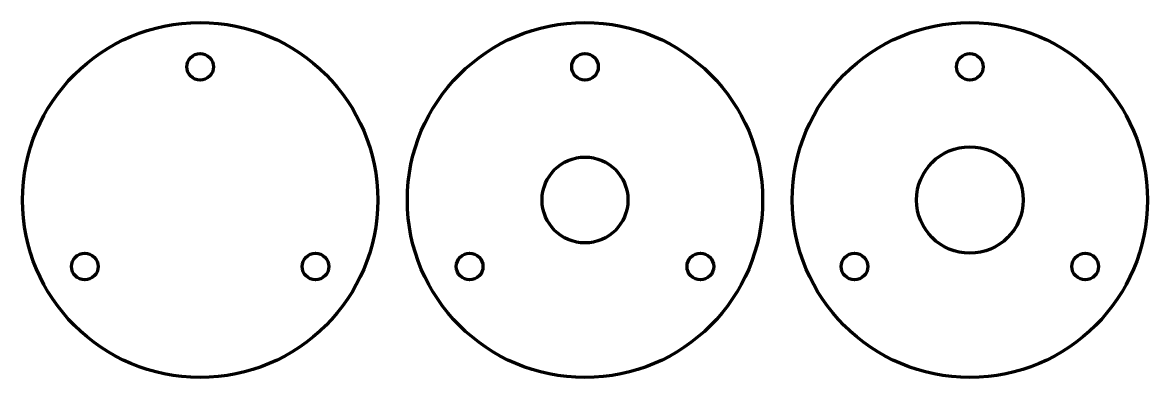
# Model space of a CAD drawing. Header units: millimetres. Extents: x 0 to 380, y 0 to 120.
import ezdxf

# ---------------------------------------------------------------- set-up
doc = ezdxf.new("R2010")
doc.units = ezdxf.units.MM
doc.layers.get('0').update_dxf_attribs({"linetype": 'CONTINUOUS', "lineweight": 100, "true_color": 0x000000})

msp = doc.modelspace()

# ---------------------------------------------------------------- linework, layer by layer
for centre, radius in [((60, 60), 60), ((190, 60), 60), ((320, 60), 60), ((60, 105), 4.5), ((190, 105), 4.5), ((320, 105), 4.5), ((320, 60), 18), ((190, 60), 14.5), ((21.03, 37.5), 4.5), ((98.97, 37.5), 4.5), ((151.03, 37.5), 4.5), ((228.97, 37.5), 4.5), ((281.03, 37.5), 4.5), ((358.97, 37.5), 4.5)]:
    msp.add_circle(centre, radius)

doc.saveas('drawing.dxf')
